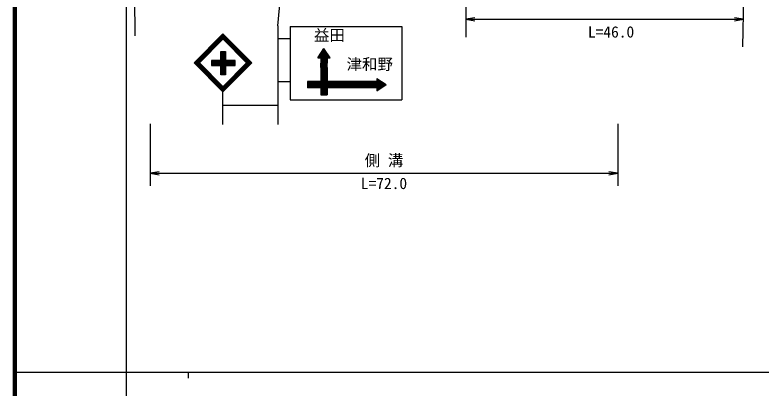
# Model space of a CAD drawing. Units: millimetres, scale not verified. Extents: x 40000 to 680000, y 20000 to 380000.
# Drawn here: x 40000 to 160616, y 202409 to 262736 of the extents above; entities that cross this region are included whole.
import ezdxf
from ezdxf.enums import TextEntityAlignment as Align

# ---------------------------------------------------------------- set-up
doc = ezdxf.new("R2010")
doc.units = ezdxf.units.MM
doc.header["$LTSCALE"] = 1000
for name, color, linetype, lineweight in [('M-BMK-SRVR', 3, 'Continuous', 25), ('M-STR-STR3', 7, 'Continuous', 25), ('M-STR-STRC', 7, 'Continuous', 25), ('M-TTL', 2, 'Continuous', 140), ('M-TTL-BAND', 7, 'Continuous', 25)]:
    doc.layers.add(name, color=color, linetype=linetype, lineweight=lineweight)
doc.styles.add('ＭＳ ゴシック', font='')
doc.styles.get('ＭＳ ゴシック').set_extended_font_data('MS Gothic')

# ---------------------------------------------------------------- blocks, each defined once
blk = doc.blocks.new('open_arrow')
at = {"color": 0, "linetype": 'Continuous', "lineweight": -2}
blk.add_lwpolyline([(7.5, 1.25), (0, 0), (7.5, -1.25)], dxfattribs=at)

msp = doc.modelspace()

# ---------------------------------------------------------------- linework, layer by layer
at = {"layer": 'M-BMK-SRVR'}
for p, q in [((59036, 301984), (59360, 259377)), ((157671, 257601), (158401, 290512))]:
    msp.add_line(p, q, dxfattribs=at)
at = {"layer": 'M-STR-STR3'}
for p, q in [((112889, 269696), (112889, 259159)), ((112889, 262033), (157769, 262033)), ((61883, 245128), (61883, 235128)), ((137448, 245128), (137448, 235128)), ((61883, 237128), (137448, 237128))]:
    msp.add_line(p, q, dxfattribs=at)
at = {"layer": 'M-STR-STRC'}
for p, q in [((82479, 260969), (85948, 296537)), ((82479, 260969), (82479, 245038)), ((84479, 260874), (84479, 249001)), ((84479, 260874), (102569, 260874)), ((102569, 260874), (102569, 249001)), ((68968, 254991), (73635, 259658)), ((69109, 254991), (73635, 259517)), ((69251, 254991), (73635, 259375)), ((78302, 254991), (73635, 259658)), ((78160, 254991), (73635, 259517)), ((78019, 254991), (73635, 259375)), ((69392, 254991), (73635, 259234)), ((69463, 254921), (73706, 259163)), ((69534, 254850), (73776, 259093)), ((69604, 254779), (73847, 259022)), ((77665, 254779), (73423, 259022)), ((77736, 254850), (73493, 259093)), ((77807, 254921), (73564, 259163)), ((77877, 254991), (73635, 259234)), ((82480, 258906), (84479, 258906)), ((88961, 255796), (89961, 257296)), ((89806, 249883), (89806, 256967)), ((89904, 249883), (89904, 257166)), ((90961, 255796), (89961, 257296)), ((90015, 249855), (90015, 257215)), ((90127, 249911), (90127, 256991)), ((73259, 256845), (74059, 256845)), ((73259, 253047), (73259, 256845)), ((73339, 256845), (73339, 253047)), ((73421, 256845), (73421, 253047)), ((73528, 256845), (73528, 253047)), ((73635, 256845), (73635, 253047)), ((73722, 256845), (73722, 253047)), ((73793, 256845), (73793, 253047)), ((73869, 256845), (73869, 253047)), ((73956, 256845), (73956, 253047)), ((74059, 256845), (74059, 253047)), ((88961, 255796), (89461, 255796)), ((89053, 255919), (89668, 255919)), ((89151, 256031), (89654, 256031)), ((89221, 256101), (89393, 256101)), ((89276, 256156), (89588, 256156)), ((89304, 256296), (89626, 256296)), ((89304, 256226), (89630, 256226)), ((89374, 255864), (89885, 255864)), ((89388, 256421), (89538, 256421)), ((89461, 255796), (89461, 254936)), ((89499, 256574), (89499, 256280)), ((89569, 249855), (89569, 256618)), ((89625, 256742), (89625, 256588)), ((89695, 256867), (89695, 256672)), ((89695, 249883), (89695, 256775)), ((90182, 256853), (90182, 256505)), ((90238, 249897), (90238, 256725)), ((90350, 249883), (90350, 256619)), ((90419, 256505), (90419, 255824)), ((90461, 255796), (90461, 254936)), ((90461, 255796), (90961, 255796)), ((90489, 256477), (90489, 255819)), ((90587, 256282), (90587, 255818)), ((90670, 256128), (90670, 255846)), ((90768, 256059), (90768, 255820)), ((90852, 255947), (90852, 255836)), ((73635, 250324), (68968, 254991)), ((73635, 250466), (69109, 254991)), ((73635, 250607), (69251, 254991)), ((73635, 250749), (69392, 254991)), ((73706, 250819), (69463, 255062)), ((73776, 250890), (69534, 255133)), ((73847, 250961), (69604, 255203)), ((71786, 255366), (71786, 254566)), ((75584, 255366), (71786, 255366)), ((71786, 255287), (75517, 255287)), ((71786, 255185), (75584, 255185)), ((71786, 255088), (75584, 255088)), ((71786, 254991), (75584, 254991)), ((71786, 254889), (75584, 254889)), ((71786, 254787), (75584, 254787)), ((71786, 254696), (75584, 254696)), ((71786, 254609), (75584, 254609)), ((71786, 254566), (75584, 254566)), ((73423, 250961), (77665, 255203)), ((73493, 250890), (77736, 255133)), ((73564, 250819), (77807, 255062)), ((73635, 250749), (77877, 254991)), ((73635, 250607), (78019, 254991)), ((73635, 250466), (78160, 254991)), ((73635, 250324), (78302, 254991)), ((75584, 254566), (75584, 255366)), ((89461, 254232), (89461, 254936)), ((90461, 254232), (90461, 254926)), ((89461, 254232), (89461, 249832)), ((90461, 254232), (90461, 249832)), ((74059, 253047), (73259, 253047)), ((98492, 252474), (99992, 251474)), ((98492, 252474), (98492, 251974)), ((98519, 252295), (98726, 252295)), ((98519, 252169), (98840, 252169)), ((98519, 252100), (98957, 252100)), ((82484, 251969), (84479, 251969)), ((96304, 251974), (87309, 251974)), ((87309, 251974), (87309, 250974)), ((87309, 251626), (89430, 251626)), ((87309, 251416), (89500, 251416)), ((87309, 251291), (89462, 251291)), ((87309, 251221), (89463, 251221)), ((96292, 250974), (87309, 250974)), ((87339, 251110), (89374, 251110)), ((87352, 251751), (89430, 251751)), ((87352, 251054), (89488, 251054)), ((87366, 251361), (89444, 251361)), ((87380, 251500), (89459, 251500)), ((87394, 251877), (89422, 251877)), ((90364, 251793), (99399, 251793)), ((90378, 251584), (99690, 251584)), ((90475, 251890), (99276, 251890)), ((90475, 251695), (99556, 251695)), ((90475, 251347), (99649, 251347)), ((90475, 251152), (99355, 251152)), ((90489, 251235), (99496, 251235)), ((90489, 251068), (99355, 251068)), ((90503, 251472), (99746, 251472)), ((98492, 250974), (96292, 250974)), ((98492, 251974), (96304, 251974)), ((98492, 250474), (99992, 251474)), ((98492, 250974), (98492, 250474)), ((98519, 250984), (99162, 250984)), ((98519, 250887), (99038, 250887)), ((98547, 252002), (99150, 252002)), ((99397, 251152), (99439, 251152)), ((99481, 251626), (99680, 251626)), ((99481, 251249), (99607, 251249)), ((99690, 251389), (99805, 251389)), ((99704, 251430), (99836, 251430)), ((99718, 251542), (99815, 251445)), ((99815, 251514), (99865, 251465)), ((73635, 244996), (73635, 250324)), ((89461, 249832), (90461, 249832)), ((98561, 250803), (98867, 250803)), ((98575, 250706), (98742, 250706)), ((98575, 250622), (98603, 250622)), ((84479, 249001), (102569, 249001)), ((73635, 248135), (82479, 248135))]:
    msp.add_line(p, q, dxfattribs=at)
at = {"layer": 'M-TTL'}
msp.add_line((40000, 380000), (40000, 20000), dxfattribs=at)
at = {"layer": 'M-TTL-BAND'}
for p, q in [((58000, 370000), (58000, 20000)), ((40000, 205000), (579000, 205000)), ((68000, 205000), (68000, 204000))]:
    msp.add_line(p, q, dxfattribs=at)

# ---------------------------------------------------------------- block references
at = {"layer": 'M-STR-STR3', "xscale": 193, "yscale": 193}
for p in [(112889, 262033), (61883, 237128)]:
    msp.add_blockref('open_arrow', p, dxfattribs=at)
at = {"layer": 'M-STR-STR3', "xscale": 193, "yscale": 193, "rotation": 180}
for p in [(157769, 262033), (137448, 237128)]:
    msp.add_blockref('open_arrow', p, dxfattribs=at)

# ---------------------------------------------------------------- texts
at = {"layer": 'M-STR-STR3', "style": 'ＭＳ ゴシック'}
for s, p in [('L=46.0', (132624, 258527)), ('側 溝', (96540, 237757)), ('L=72.0', (95915, 234034))]:
    msp.add_text(s, height=1833, dxfattribs=at).set_placement(p, align=Align.BOTTOM_LEFT)
at = {"layer": 'M-STR-STRC', "style": 'ＭＳ ゴシック'}
for s, p in [('益田', (88331, 257978)), ('津和野', (93605, 253301))]:
    msp.add_text(s, height=1833, dxfattribs=at).set_placement(p, align=Align.BOTTOM_LEFT)

doc.saveas('drawing.dxf')
